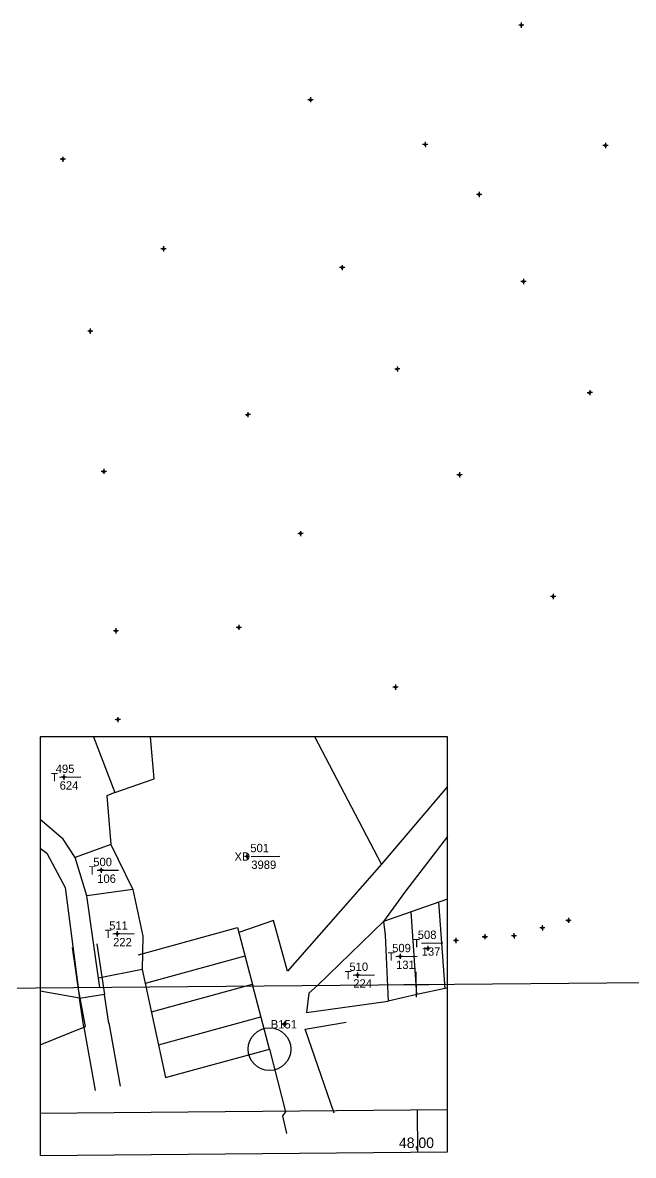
# Model space of a CAD drawing. Extents: x 551060 to 551564, y 1838957 to 1839506.
# Drawn here: x 551269.9 to 551415.6, y 1838956.9 to 1839227.2 of the extents above; entities that cross this region are included whole.
import ezdxf

# ---------------------------------------------------------------- set-up
doc = ezdxf.new("R2010")
doc.units = 0
for name, color, linetype in [('Level 10', 7, 'Continuous'), ('Level 11', 7, 'Continuous'), ('Level 12', 7, 'Continuous'), ('Level 13', 7, 'Continuous'), ('Level 30', 7, 'Continuous'), ('Level 62', 7, 'Continuous'), ('Level 63', 7, 'Continuous')]:
    doc.layers.add(name, color=color, linetype=linetype)

msp = doc.modelspace()

# ---------------------------------------------------------------- linework, layer by layer
at = {"layer": 'Level 10'}
for p, q in [((551355.51, 1839026.42), (551333.07, 1839000.89)), ((551297.54, 1839004.8), (551321.17, 1839011.26)), ((551321.17, 1839011.26), (551324.84, 1838997.35)), ((551329.78, 1839012.95), (551321.48, 1839010.09)), ((551333.07, 1839000.89), (551329.78, 1839012.95)), ((551299.23, 1838998.01), (551322.96, 1839004.5)), ((551298.42, 1839001.3), (551304.01, 1838975.47)), ((551300.62, 1838991.13), (551324.74, 1838997.73)), ((551328.8, 1838982.25), (551324.84, 1838997.35)), ((551302.32, 1838983.3), (551326.77, 1838989.99)), ((551332.09, 1838988.21), (551331.78, 1838988.21)), ((551332.4, 1838988.84), (551332.4, 1838988.53)), ((551332.41, 1838987.91), (551332.41, 1838987.59)), ((551333.03, 1838988.22), (551332.72, 1838988.22)), ((551304.01, 1838975.47), (551328.8, 1838982.25))]:
    msp.add_line(p, q, dxfattribs=at)
for points in [[(551286.78, 1839056.79), (551291.87, 1839043.52)], [(551291.87, 1839043.52), (551301.32, 1839046.79), (551300.4, 1839056.79)], [(551355.51, 1839026.42), (551339.6, 1839056.79)], [(551291.87, 1839043.52), (551290, 1839042.67), (551290.95, 1839031.06)], [(551371.24, 1839044.93), (551355.51, 1839026.42)], [(551282.46, 1839028), (551279.59, 1839032.34), (551274.06, 1839037.09)], [(551371.24, 1839033.01), (551361.28, 1839019.94), (551355.97, 1839012.75)], [(551274.06, 1839030.18), (551275.68, 1839028.99), (551280.06, 1839020.86), (551283.12, 1838996.98)], [(551290.95, 1839031.06), (551282.46, 1839028)], [(551290.95, 1839031.06), (551296.19, 1839020.38)], [(551285.25, 1839018.83), (551282.46, 1839028)], [(551296.19, 1839020.38), (551285.25, 1839018.83)], [(551296.19, 1839020.38), (551298.55, 1839009.25), (551298.42, 1839001.3)], [(551287.97, 1838999.21), (551285.25, 1839018.83)], [(551369.21, 1839017.33), (551362.6, 1839015.04)], [(551371.24, 1839018.04), (551369.21, 1839017.33)], [(551370.71, 1838996.74), (551369.21, 1839017.33)], [(551362.6, 1839015.04), (551355.97, 1839012.75)], [(551363.98, 1838995.29), (551362.6, 1839015.04)], [(551355.97, 1839012.75), (551340.29, 1838997.48)], [(551355.97, 1839012.75), (551356.37, 1839009.49), (551357.12, 1838993.74)], [(551298.42, 1839001.3), (551287.97, 1838999.21)], [(551283.12, 1838996.98), (551288.35, 1838997.03), (551287.97, 1838999.21)], [(551340.29, 1838997.48), (551338.21, 1838995.63), (551337.63, 1838991), (551357.12, 1838993.74)], [(551340.29, 1838997.48), (551338.21, 1838995.63), (551337.63, 1838991), (551357.12, 1838993.74)], [(551274.06, 1838983.32), (551284.91, 1838987.64), (551283.12, 1838996.98)], [(551363.98, 1838995.29), (551357.12, 1838993.74)], [(551370.71, 1838996.74), (551363.98, 1838995.29)], [(551371.24, 1838996.83), (551370.71, 1838996.74)], [(551344.26, 1838966.95), (551337.34, 1838987.01), (551347.09, 1838988.69)], [(551328.8, 1838982.25), (551332.65, 1838967.3), (551331.93, 1838966.35), (551332.84, 1838962.14)]]:
    msp.add_lwpolyline(points, dxfattribs=at)
for centre, radius in [((551328.8, 1838982.25), 5.1), ((551332.41, 1838988.22), 0.312), ((551332.41, 1838988.22), 0.075)]:
    msp.add_circle(centre, radius, dxfattribs=at)
at = {"layer": 'Level 11'}
for p, q in [((551388.58, 1839226.58), (551388.26, 1839226.58)), ((551388.58, 1839226.58), (551388.26, 1839226.58)), ((551388.88, 1839226.89), (551388.58, 1839226.58)), ((551388.88, 1839226.89), (551388.58, 1839226.58)), ((551388.58, 1839226.58), (551388.89, 1839226.27)), ((551388.58, 1839226.58), (551388.89, 1839226.27)), ((551388.88, 1839227.21), (551388.88, 1839226.89)), ((551388.88, 1839227.21), (551388.88, 1839226.89)), ((551389.2, 1839226.58), (551388.88, 1839226.89)), ((551389.2, 1839226.58), (551388.88, 1839226.89)), ((551388.89, 1839226.27), (551389.2, 1839226.58)), ((551388.89, 1839226.27), (551389.2, 1839226.58)), ((551388.89, 1839226.27), (551388.89, 1839225.95)), ((551388.89, 1839226.27), (551388.89, 1839225.95)), ((551389.52, 1839226.59), (551389.2, 1839226.58)), ((551389.52, 1839226.59), (551389.2, 1839226.58)), ((551338.26, 1839208.82), (551337.94, 1839208.82)), ((551338.26, 1839208.82), (551337.94, 1839208.82)), ((551338.57, 1839209.14), (551338.26, 1839208.82)), ((551338.57, 1839209.14), (551338.26, 1839208.82)), ((551338.26, 1839208.82), (551338.58, 1839208.52)), ((551338.26, 1839208.82), (551338.58, 1839208.52)), ((551338.57, 1839209.46), (551338.57, 1839209.14)), ((551338.57, 1839209.46), (551338.57, 1839209.14)), ((551338.88, 1839208.83), (551338.57, 1839209.14)), ((551338.88, 1839208.83), (551338.57, 1839209.14)), ((551338.58, 1839208.52), (551338.88, 1839208.83)), ((551338.58, 1839208.52), (551338.88, 1839208.83)), ((551338.58, 1839208.52), (551338.58, 1839208.2)), ((551338.58, 1839208.52), (551338.58, 1839208.2)), ((551339.2, 1839208.83), (551338.88, 1839208.83)), ((551339.2, 1839208.83), (551338.88, 1839208.83)), ((551365.67, 1839198.11), (551365.35, 1839198.1)), ((551365.67, 1839198.11), (551365.35, 1839198.1)), ((551365.98, 1839198.42), (551365.67, 1839198.11)), ((551365.98, 1839198.42), (551365.67, 1839198.11)), ((551365.67, 1839198.11), (551365.98, 1839197.8)), ((551365.67, 1839198.11), (551365.98, 1839197.8)), ((551365.97, 1839198.74), (551365.98, 1839198.42)), ((551365.97, 1839198.74), (551365.98, 1839198.42)), ((551366.29, 1839198.11), (551365.98, 1839198.42)), ((551366.29, 1839198.11), (551365.98, 1839198.42)), ((551365.98, 1839197.8), (551366.29, 1839198.11)), ((551365.98, 1839197.8), (551366.29, 1839198.11)), ((551365.98, 1839197.8), (551365.99, 1839197.48)), ((551365.98, 1839197.8), (551365.99, 1839197.48)), ((551366.61, 1839198.11), (551366.29, 1839198.11)), ((551366.61, 1839198.11), (551366.29, 1839198.11)), ((551408.66, 1839197.92), (551408.34, 1839197.92)), ((551408.66, 1839197.92), (551408.34, 1839197.92)), ((551408.97, 1839198.23), (551408.66, 1839197.92)), ((551408.97, 1839198.23), (551408.66, 1839197.92)), ((551408.66, 1839197.92), (551408.97, 1839197.61)), ((551408.66, 1839197.92), (551408.97, 1839197.61)), ((551408.97, 1839198.55), (551408.97, 1839198.23)), ((551408.97, 1839198.55), (551408.97, 1839198.23)), ((551409.28, 1839197.93), (551408.97, 1839198.23)), ((551409.28, 1839197.93), (551408.97, 1839198.23)), ((551408.97, 1839197.61), (551409.28, 1839197.93)), ((551408.97, 1839197.61), (551409.28, 1839197.93)), ((551408.97, 1839197.61), (551408.98, 1839197.29)), ((551408.97, 1839197.61), (551408.98, 1839197.29)), ((551409.6, 1839197.93), (551409.28, 1839197.93)), ((551409.6, 1839197.93), (551409.28, 1839197.93)), ((551279.47, 1839194.91), (551279.16, 1839194.6)), ((551279.47, 1839194.91), (551279.16, 1839194.6)), ((551279.47, 1839195.22), (551279.47, 1839194.91)), ((551279.47, 1839195.22), (551279.47, 1839194.91)), ((551279.78, 1839194.61), (551279.47, 1839194.91)), ((551279.78, 1839194.61), (551279.47, 1839194.91)), ((551279.16, 1839194.6), (551278.84, 1839194.6)), ((551279.16, 1839194.6), (551278.84, 1839194.6)), ((551279.16, 1839194.6), (551279.47, 1839194.29)), ((551279.16, 1839194.6), (551279.47, 1839194.29)), ((551279.47, 1839194.29), (551279.78, 1839194.61)), ((551279.47, 1839194.29), (551279.78, 1839194.61)), ((551279.47, 1839194.29), (551279.48, 1839193.98)), ((551279.47, 1839194.29), (551279.48, 1839193.98)), ((551280.1, 1839194.61), (551279.78, 1839194.61)), ((551280.1, 1839194.61), (551279.78, 1839194.61)), ((551378.83, 1839186.83), (551378.83, 1839186.51)), ((551378.83, 1839186.83), (551378.83, 1839186.51)), ((551378.52, 1839186.2), (551378.21, 1839186.2)), ((551378.52, 1839186.2), (551378.21, 1839186.2)), ((551378.83, 1839186.51), (551378.52, 1839186.2)), ((551378.83, 1839186.51), (551378.52, 1839186.2)), ((551378.52, 1839186.2), (551378.83, 1839185.89)), ((551378.52, 1839186.2), (551378.83, 1839185.89)), ((551379.14, 1839186.21), (551378.83, 1839186.51)), ((551379.14, 1839186.21), (551378.83, 1839186.51)), ((551378.83, 1839185.89), (551379.14, 1839186.21)), ((551378.83, 1839185.89), (551379.14, 1839186.21)), ((551378.83, 1839185.89), (551378.84, 1839185.57)), ((551378.83, 1839185.89), (551378.84, 1839185.57)), ((551379.45, 1839186.21), (551379.14, 1839186.21)), ((551379.45, 1839186.21), (551379.14, 1839186.21)), ((551303.22, 1839173.25), (551302.9, 1839173.24)), ((551303.22, 1839173.25), (551302.9, 1839173.24)), ((551303.53, 1839173.56), (551303.22, 1839173.25)), ((551303.53, 1839173.56), (551303.22, 1839173.25)), ((551303.22, 1839173.25), (551303.54, 1839172.94)), ((551303.22, 1839173.25), (551303.54, 1839172.94)), ((551303.53, 1839173.88), (551303.53, 1839173.56)), ((551303.53, 1839173.88), (551303.53, 1839173.56)), ((551303.84, 1839173.25), (551303.53, 1839173.56)), ((551303.84, 1839173.25), (551303.53, 1839173.56)), ((551303.54, 1839172.94), (551303.84, 1839173.25)), ((551303.54, 1839172.94), (551303.84, 1839173.25)), ((551304.16, 1839173.25), (551303.84, 1839173.25)), ((551304.16, 1839173.25), (551303.84, 1839173.25)), ((551303.54, 1839172.94), (551303.54, 1839172.62)), ((551303.54, 1839172.94), (551303.54, 1839172.62)), ((551345.84, 1839168.75), (551345.53, 1839168.75)), ((551345.84, 1839168.75), (551345.53, 1839168.75)), ((551346.15, 1839169.06), (551345.84, 1839168.75)), ((551346.15, 1839169.06), (551345.84, 1839168.75)), ((551345.84, 1839168.75), (551346.15, 1839168.44)), ((551345.84, 1839168.75), (551346.15, 1839168.44)), ((551346.15, 1839169.37), (551346.15, 1839169.06)), ((551346.15, 1839169.37), (551346.15, 1839169.06)), ((551346.46, 1839168.75), (551346.15, 1839169.06)), ((551346.46, 1839168.75), (551346.15, 1839169.06)), ((551346.15, 1839168.44), (551346.46, 1839168.75)), ((551346.15, 1839168.44), (551346.46, 1839168.75)), ((551346.15, 1839168.44), (551346.16, 1839168.13)), ((551346.15, 1839168.44), (551346.16, 1839168.13)), ((551346.77, 1839168.76), (551346.46, 1839168.75)), ((551346.77, 1839168.76), (551346.46, 1839168.75)), ((551389.09, 1839165.45), (551388.77, 1839165.45)), ((551389.09, 1839165.45), (551388.77, 1839165.45)), ((551389.4, 1839165.76), (551389.09, 1839165.45)), ((551389.4, 1839165.76), (551389.09, 1839165.45)), ((551389.09, 1839165.45), (551389.4, 1839165.14)), ((551389.09, 1839165.45), (551389.4, 1839165.14)), ((551389.39, 1839166.07), (551389.4, 1839165.76)), ((551389.39, 1839166.07), (551389.4, 1839165.76)), ((551389.71, 1839165.45), (551389.4, 1839165.76)), ((551389.71, 1839165.45), (551389.4, 1839165.76)), ((551389.4, 1839165.14), (551389.71, 1839165.45)), ((551389.4, 1839165.14), (551389.71, 1839165.45)), ((551389.4, 1839165.14), (551389.41, 1839164.83)), ((551389.4, 1839165.14), (551389.41, 1839164.83)), ((551390.03, 1839165.46), (551389.71, 1839165.45)), ((551390.03, 1839165.46), (551389.71, 1839165.45)), ((551285.73, 1839153.6), (551285.42, 1839153.59)), ((551285.73, 1839153.6), (551285.42, 1839153.59)), ((551286.04, 1839153.91), (551285.73, 1839153.6)), ((551286.04, 1839153.91), (551285.73, 1839153.6)), ((551285.73, 1839153.6), (551286.04, 1839153.29)), ((551285.73, 1839153.6), (551286.04, 1839153.29)), ((551286.03, 1839154.23), (551286.04, 1839153.91)), ((551286.03, 1839154.23), (551286.04, 1839153.91)), ((551286.35, 1839153.6), (551286.04, 1839153.91)), ((551286.35, 1839153.6), (551286.04, 1839153.91)), ((551286.04, 1839153.29), (551286.35, 1839153.6)), ((551286.04, 1839153.29), (551286.35, 1839153.6)), ((551286.04, 1839153.29), (551286.04, 1839152.97)), ((551286.04, 1839153.29), (551286.04, 1839152.97)), ((551286.66, 1839153.61), (551286.35, 1839153.6)), ((551286.66, 1839153.61), (551286.35, 1839153.6)), ((551359, 1839144.56), (551358.68, 1839144.56)), ((551359, 1839144.56), (551358.68, 1839144.56)), ((551359.31, 1839144.87), (551359, 1839144.56)), ((551359.31, 1839144.87), (551359, 1839144.56)), ((551359, 1839144.56), (551359.31, 1839144.25)), ((551359, 1839144.56), (551359.31, 1839144.25)), ((551359.3, 1839145.19), (551359.31, 1839144.87)), ((551359.3, 1839145.19), (551359.31, 1839144.87)), ((551359.62, 1839144.57), (551359.31, 1839144.87)), ((551359.62, 1839144.57), (551359.31, 1839144.87)), ((551359.31, 1839144.25), (551359.62, 1839144.57)), ((551359.31, 1839144.25), (551359.62, 1839144.57)), ((551359.31, 1839144.25), (551359.32, 1839143.93)), ((551359.31, 1839144.25), (551359.32, 1839143.93)), ((551359.94, 1839144.57), (551359.62, 1839144.57)), ((551359.94, 1839144.57), (551359.62, 1839144.57)), ((551404.9, 1839138.91), (551404.58, 1839138.91)), ((551404.9, 1839138.91), (551404.58, 1839138.91)), ((551405.21, 1839139.23), (551404.9, 1839138.91)), ((551405.21, 1839139.23), (551404.9, 1839138.91)), ((551404.9, 1839138.91), (551405.21, 1839138.61)), ((551404.9, 1839138.91), (551405.21, 1839138.61)), ((551405.2, 1839139.54), (551405.21, 1839139.23)), ((551405.2, 1839139.54), (551405.21, 1839139.23)), ((551405.52, 1839138.92), (551405.21, 1839139.23)), ((551405.52, 1839138.92), (551405.21, 1839139.23)), ((551405.21, 1839138.61), (551405.52, 1839138.92)), ((551405.21, 1839138.61), (551405.52, 1839138.92)), ((551405.21, 1839138.61), (551405.21, 1839138.3)), ((551405.21, 1839138.61), (551405.21, 1839138.3)), ((551405.84, 1839138.92), (551405.52, 1839138.92)), ((551405.84, 1839138.92), (551405.52, 1839138.92)), ((551323.35, 1839133.66), (551323.04, 1839133.66)), ((551323.35, 1839133.66), (551323.04, 1839133.66)), ((551323.66, 1839133.97), (551323.35, 1839133.66)), ((551323.66, 1839133.97), (551323.35, 1839133.66)), ((551323.35, 1839133.66), (551323.67, 1839133.35)), ((551323.35, 1839133.66), (551323.67, 1839133.35)), ((551323.66, 1839134.28), (551323.66, 1839133.97)), ((551323.66, 1839134.28), (551323.66, 1839133.97)), ((551323.97, 1839133.67), (551323.66, 1839133.97)), ((551323.97, 1839133.67), (551323.66, 1839133.97)), ((551323.67, 1839133.35), (551323.97, 1839133.67)), ((551323.67, 1839133.35), (551323.97, 1839133.67)), ((551323.67, 1839133.35), (551323.67, 1839133.04)), ((551323.67, 1839133.35), (551323.67, 1839133.04)), ((551324.28, 1839133.67), (551323.97, 1839133.67)), ((551324.28, 1839133.67), (551323.97, 1839133.67)), ((551288.99, 1839120.13), (551288.67, 1839120.13)), ((551288.99, 1839120.13), (551288.67, 1839120.13)), ((551289.3, 1839120.45), (551288.99, 1839120.13)), ((551289.3, 1839120.45), (551288.99, 1839120.13)), ((551288.99, 1839120.13), (551289.3, 1839119.83)), ((551288.99, 1839120.13), (551289.3, 1839119.83)), ((551289.3, 1839120.77), (551289.3, 1839120.45)), ((551289.3, 1839120.77), (551289.3, 1839120.45)), ((551289.61, 1839120.14), (551289.3, 1839120.45)), ((551289.61, 1839120.14), (551289.3, 1839120.45)), ((551289.3, 1839119.83), (551289.61, 1839120.14)), ((551289.3, 1839119.83), (551289.61, 1839120.14)), ((551289.3, 1839119.83), (551289.31, 1839119.51)), ((551289.3, 1839119.83), (551289.31, 1839119.51)), ((551289.93, 1839120.14), (551289.61, 1839120.14)), ((551289.93, 1839120.14), (551289.61, 1839120.14)), ((551373.82, 1839119.32), (551373.5, 1839119.31)), ((551373.82, 1839119.32), (551373.5, 1839119.31)), ((551374.12, 1839119.63), (551373.82, 1839119.32)), ((551374.12, 1839119.63), (551373.82, 1839119.32)), ((551373.82, 1839119.32), (551374.13, 1839119.01)), ((551373.82, 1839119.32), (551374.13, 1839119.01)), ((551374.12, 1839119.95), (551374.12, 1839119.63)), ((551374.12, 1839119.95), (551374.12, 1839119.63)), ((551374.44, 1839119.32), (551374.12, 1839119.63)), ((551374.44, 1839119.32), (551374.12, 1839119.63)), ((551374.13, 1839119.01), (551374.44, 1839119.32)), ((551374.13, 1839119.01), (551374.44, 1839119.32)), ((551374.76, 1839119.32), (551374.44, 1839119.32)), ((551374.76, 1839119.32), (551374.44, 1839119.32)), ((551374.13, 1839119.01), (551374.13, 1839118.69)), ((551374.13, 1839119.01), (551374.13, 1839118.69)), ((551336.21, 1839105.9), (551336.22, 1839105.58)), ((551336.21, 1839105.9), (551336.22, 1839105.58)), ((551335.91, 1839105.27), (551335.59, 1839105.26)), ((551335.91, 1839105.27), (551335.59, 1839105.26)), ((551336.22, 1839105.58), (551335.91, 1839105.27)), ((551336.22, 1839105.58), (551335.91, 1839105.27)), ((551335.91, 1839105.27), (551336.22, 1839104.96)), ((551335.91, 1839105.27), (551336.22, 1839104.96)), ((551336.53, 1839105.27), (551336.22, 1839105.58)), ((551336.53, 1839105.27), (551336.22, 1839105.58)), ((551336.22, 1839104.96), (551336.53, 1839105.27)), ((551336.22, 1839104.96), (551336.53, 1839105.27)), ((551336.22, 1839104.96), (551336.22, 1839104.64)), ((551336.22, 1839104.96), (551336.22, 1839104.64)), ((551336.85, 1839105.28), (551336.53, 1839105.27)), ((551336.85, 1839105.28), (551336.53, 1839105.27)), ((551396.18, 1839090.28), (551395.87, 1839090.28)), ((551396.18, 1839090.28), (551395.87, 1839090.28)), ((551396.48, 1839090.59), (551396.18, 1839090.28)), ((551396.48, 1839090.59), (551396.18, 1839090.28)), ((551396.18, 1839090.28), (551396.49, 1839089.97)), ((551396.18, 1839090.28), (551396.49, 1839089.97)), ((551396.48, 1839090.91), (551396.48, 1839090.59)), ((551396.48, 1839090.91), (551396.48, 1839090.59)), ((551396.8, 1839090.28), (551396.48, 1839090.59)), ((551396.8, 1839090.28), (551396.48, 1839090.59)), ((551396.49, 1839089.97), (551396.8, 1839090.28)), ((551396.49, 1839089.97), (551396.8, 1839090.28)), ((551396.49, 1839089.97), (551396.49, 1839089.65)), ((551396.49, 1839089.97), (551396.49, 1839089.65)), ((551397.11, 1839090.29), (551396.8, 1839090.28)), ((551397.11, 1839090.29), (551396.8, 1839090.28)), ((551291.85, 1839082.09), (551291.54, 1839082.09)), ((551291.85, 1839082.09), (551291.54, 1839082.09)), ((551292.16, 1839082.4), (551291.85, 1839082.09)), ((551292.16, 1839082.4), (551291.85, 1839082.09)), ((551291.85, 1839082.09), (551292.17, 1839081.78)), ((551291.85, 1839082.09), (551292.17, 1839081.78)), ((551292.16, 1839082.72), (551292.16, 1839082.4)), ((551292.16, 1839082.72), (551292.16, 1839082.4)), ((551292.47, 1839082.09), (551292.16, 1839082.4)), ((551292.47, 1839082.09), (551292.16, 1839082.4)), ((551292.17, 1839081.78), (551292.47, 1839082.09)), ((551292.17, 1839081.78), (551292.47, 1839082.09)), ((551292.17, 1839081.78), (551292.17, 1839081.46)), ((551292.17, 1839081.78), (551292.17, 1839081.46)), ((551292.78, 1839082.1), (551292.47, 1839082.09)), ((551292.78, 1839082.1), (551292.47, 1839082.09)), ((551321.16, 1839082.89), (551320.85, 1839082.89)), ((551321.16, 1839082.89), (551320.85, 1839082.89)), ((551321.47, 1839083.21), (551321.16, 1839082.89)), ((551321.47, 1839083.21), (551321.16, 1839082.89)), ((551321.16, 1839082.89), (551321.47, 1839082.59)), ((551321.16, 1839082.89), (551321.47, 1839082.59)), ((551321.46, 1839083.52), (551321.47, 1839083.21)), ((551321.46, 1839083.52), (551321.47, 1839083.21)), ((551321.78, 1839082.9), (551321.47, 1839083.21)), ((551321.78, 1839082.9), (551321.47, 1839083.21)), ((551321.47, 1839082.59), (551321.78, 1839082.9)), ((551321.47, 1839082.59), (551321.78, 1839082.9)), ((551321.47, 1839082.59), (551321.47, 1839082.28)), ((551321.47, 1839082.59), (551321.47, 1839082.28)), ((551322.09, 1839082.9), (551321.78, 1839082.9)), ((551322.09, 1839082.9), (551321.78, 1839082.9)), ((551358.54, 1839068.62), (551358.22, 1839068.62)), ((551358.54, 1839068.62), (551358.22, 1839068.62)), ((551358.85, 1839068.94), (551358.54, 1839068.62)), ((551358.85, 1839068.94), (551358.54, 1839068.62)), ((551358.54, 1839068.62), (551358.86, 1839068.32)), ((551358.54, 1839068.62), (551358.86, 1839068.32)), ((551358.85, 1839069.25), (551358.85, 1839068.94)), ((551358.85, 1839069.25), (551358.85, 1839068.94)), ((551359.16, 1839068.63), (551358.85, 1839068.94)), ((551359.16, 1839068.63), (551358.85, 1839068.94)), ((551358.86, 1839068.32), (551359.16, 1839068.63)), ((551358.86, 1839068.32), (551359.16, 1839068.63)), ((551358.86, 1839068.32), (551358.86, 1839068.01)), ((551358.86, 1839068.32), (551358.86, 1839068.01)), ((551359.48, 1839068.63), (551359.16, 1839068.63)), ((551359.48, 1839068.63), (551359.16, 1839068.63)), ((551292.32, 1839060.89), (551292.01, 1839060.88)), ((551292.32, 1839060.89), (551292.01, 1839060.88)), ((551292.63, 1839061.2), (551292.32, 1839060.89)), ((551292.63, 1839061.2), (551292.32, 1839060.89)), ((551292.32, 1839060.89), (551292.63, 1839060.58)), ((551292.32, 1839060.89), (551292.63, 1839060.58)), ((551292.62, 1839061.51), (551292.63, 1839061.2)), ((551292.62, 1839061.51), (551292.63, 1839061.2)), ((551292.94, 1839060.89), (551292.63, 1839061.2)), ((551292.94, 1839060.89), (551292.63, 1839061.2)), ((551292.63, 1839060.58), (551292.94, 1839060.89)), ((551292.63, 1839060.58), (551292.94, 1839060.89)), ((551292.63, 1839060.58), (551292.63, 1839060.27)), ((551292.63, 1839060.58), (551292.63, 1839060.27)), ((551293.25, 1839060.9), (551292.94, 1839060.89)), ((551293.25, 1839060.9), (551292.94, 1839060.89)), ((551279.39, 1839047.18), (551279.07, 1839047.17)), ((551279.39, 1839047.18), (551279.07, 1839047.17)), ((551279.7, 1839047.49), (551279.39, 1839047.18)), ((551279.7, 1839047.49), (551279.39, 1839047.18)), ((551279.39, 1839047.18), (551279.7, 1839046.87)), ((551279.39, 1839047.18), (551279.7, 1839046.87)), ((551279.7, 1839047.8), (551279.7, 1839047.49)), ((551279.7, 1839047.8), (551279.7, 1839047.49)), ((551280.01, 1839047.18), (551279.7, 1839047.49)), ((551280.01, 1839047.18), (551279.7, 1839047.49)), ((551279.7, 1839046.87), (551280.01, 1839047.18)), ((551279.7, 1839046.87), (551280.01, 1839047.18)), ((551279.7, 1839046.87), (551279.71, 1839046.56)), ((551279.7, 1839046.87), (551279.71, 1839046.56)), ((551280.33, 1839047.19), (551280.01, 1839047.18)), ((551280.33, 1839047.19), (551280.01, 1839047.18)), ((551323.13, 1839028.24), (551322.81, 1839028.24)), ((551323.13, 1839028.24), (551322.81, 1839028.24)), ((551323.43, 1839028.56), (551323.13, 1839028.24)), ((551323.43, 1839028.56), (551323.13, 1839028.24)), ((551323.13, 1839028.24), (551323.44, 1839027.94)), ((551323.13, 1839028.24), (551323.44, 1839027.94)), ((551323.43, 1839028.87), (551323.43, 1839028.56)), ((551323.43, 1839028.87), (551323.43, 1839028.56)), ((551323.75, 1839028.25), (551323.43, 1839028.56)), ((551323.75, 1839028.25), (551323.43, 1839028.56)), ((551323.44, 1839027.94), (551323.75, 1839028.25)), ((551323.44, 1839027.94), (551323.75, 1839028.25)), ((551323.44, 1839027.94), (551323.44, 1839027.63)), ((551323.44, 1839027.94), (551323.44, 1839027.63)), ((551324.07, 1839028.25), (551323.75, 1839028.25)), ((551324.07, 1839028.25), (551323.75, 1839028.25)), ((551288.35, 1839024.94), (551288.04, 1839024.94)), ((551288.35, 1839024.94), (551288.04, 1839024.94)), ((551288.66, 1839025.25), (551288.35, 1839024.94)), ((551288.66, 1839025.25), (551288.35, 1839024.94)), ((551288.35, 1839024.94), (551288.67, 1839024.63)), ((551288.35, 1839024.94), (551288.67, 1839024.63)), ((551288.66, 1839025.56), (551288.66, 1839025.25)), ((551288.66, 1839025.56), (551288.66, 1839025.25)), ((551288.97, 1839024.95), (551288.66, 1839025.25)), ((551288.97, 1839024.95), (551288.66, 1839025.25)), ((551288.67, 1839024.63), (551288.97, 1839024.95)), ((551288.67, 1839024.63), (551288.97, 1839024.95)), ((551288.67, 1839024.63), (551288.67, 1839024.32)), ((551288.67, 1839024.63), (551288.67, 1839024.32)), ((551289.28, 1839024.95), (551288.97, 1839024.95)), ((551289.28, 1839024.95), (551288.97, 1839024.95)), ((551393.6, 1839011.17), (551393.28, 1839011.17)), ((551393.6, 1839011.17), (551393.28, 1839011.17)), ((551393.91, 1839011.49), (551393.6, 1839011.17)), ((551393.91, 1839011.49), (551393.6, 1839011.17)), ((551393.6, 1839011.17), (551393.91, 1839010.87)), ((551393.6, 1839011.17), (551393.91, 1839010.87)), ((551393.9, 1839011.81), (551393.91, 1839011.49)), ((551393.9, 1839011.81), (551393.91, 1839011.49)), ((551394.22, 1839011.18), (551393.91, 1839011.49)), ((551394.22, 1839011.18), (551393.91, 1839011.49)), ((551393.91, 1839010.87), (551394.22, 1839011.18)), ((551393.91, 1839010.87), (551394.22, 1839011.18)), ((551394.54, 1839011.18), (551394.22, 1839011.18)), ((551394.54, 1839011.18), (551394.22, 1839011.18)), ((551399.81, 1839012.99), (551399.5, 1839012.99)), ((551399.81, 1839012.99), (551399.5, 1839012.99)), ((551400.12, 1839013.3), (551399.81, 1839012.99)), ((551400.12, 1839013.3), (551399.81, 1839012.99)), ((551399.81, 1839012.99), (551400.12, 1839012.68)), ((551399.81, 1839012.99), (551400.12, 1839012.68)), ((551400.11, 1839013.62), (551400.12, 1839013.3)), ((551400.11, 1839013.62), (551400.12, 1839013.3)), ((551400.43, 1839012.99), (551400.12, 1839013.3)), ((551400.43, 1839012.99), (551400.12, 1839013.3)), ((551400.12, 1839012.68), (551400.43, 1839012.99)), ((551400.12, 1839012.68), (551400.43, 1839012.99)), ((551400.12, 1839012.68), (551400.13, 1839012.36)), ((551400.12, 1839012.68), (551400.13, 1839012.36)), ((551400.74, 1839013), (551400.43, 1839012.99)), ((551400.74, 1839013), (551400.43, 1839012.99)), ((551292.14, 1839009.79), (551291.83, 1839009.79)), ((551292.14, 1839009.79), (551291.83, 1839009.79)), ((551292.45, 1839010.1), (551292.14, 1839009.79)), ((551292.45, 1839010.1), (551292.14, 1839009.79)), ((551292.14, 1839009.79), (551292.46, 1839009.48)), ((551292.14, 1839009.79), (551292.46, 1839009.48)), ((551292.45, 1839010.42), (551292.45, 1839010.1)), ((551292.45, 1839010.42), (551292.45, 1839010.1)), ((551292.76, 1839009.79), (551292.45, 1839010.1)), ((551292.76, 1839009.79), (551292.45, 1839010.1)), ((551292.46, 1839009.48), (551292.76, 1839009.79)), ((551292.46, 1839009.48), (551292.76, 1839009.79)), ((551292.46, 1839009.48), (551292.46, 1839009.16)), ((551292.46, 1839009.48), (551292.46, 1839009.16)), ((551293.07, 1839009.8), (551292.76, 1839009.79)), ((551293.07, 1839009.8), (551292.76, 1839009.79)), ((551373.29, 1839008.49), (551372.98, 1839008.18)), ((551373.29, 1839008.49), (551372.98, 1839008.18)), ((551373.28, 1839008.81), (551373.29, 1839008.49)), ((551373.28, 1839008.81), (551373.29, 1839008.49)), ((551373.6, 1839008.18), (551373.29, 1839008.49)), ((551373.6, 1839008.18), (551373.29, 1839008.49)), ((551379.86, 1839009.09), (551379.54, 1839009.08)), ((551379.86, 1839009.09), (551379.54, 1839009.08)), ((551380.17, 1839009.4), (551379.86, 1839009.09)), ((551380.17, 1839009.4), (551379.86, 1839009.09)), ((551379.86, 1839009.09), (551380.17, 1839008.78)), ((551379.86, 1839009.09), (551380.17, 1839008.78)), ((551380.16, 1839009.71), (551380.17, 1839009.4)), ((551380.16, 1839009.71), (551380.17, 1839009.4)), ((551380.48, 1839009.09), (551380.17, 1839009.4)), ((551380.48, 1839009.09), (551380.17, 1839009.4)), ((551380.17, 1839008.78), (551380.48, 1839009.09)), ((551380.17, 1839008.78), (551380.48, 1839009.09)), ((551380.17, 1839008.78), (551380.17, 1839008.47)), ((551380.17, 1839008.78), (551380.17, 1839008.47)), ((551380.8, 1839009.09), (551380.48, 1839009.09)), ((551380.8, 1839009.09), (551380.48, 1839009.09)), ((551386.84, 1839009.31), (551386.52, 1839009.3)), ((551386.84, 1839009.31), (551386.52, 1839009.3)), ((551387.14, 1839009.62), (551386.84, 1839009.31)), ((551387.14, 1839009.62), (551386.84, 1839009.31)), ((551386.84, 1839009.31), (551387.15, 1839009)), ((551386.84, 1839009.31), (551387.15, 1839009)), ((551387.14, 1839009.93), (551387.14, 1839009.62)), ((551387.14, 1839009.93), (551387.14, 1839009.62)), ((551387.46, 1839009.31), (551387.14, 1839009.62)), ((551387.46, 1839009.31), (551387.14, 1839009.62)), ((551387.15, 1839009), (551387.46, 1839009.31)), ((551387.15, 1839009), (551387.46, 1839009.31)), ((551387.15, 1839009), (551387.15, 1839008.69)), ((551387.15, 1839009), (551387.15, 1839008.69)), ((551387.78, 1839009.31), (551387.46, 1839009.31)), ((551387.78, 1839009.31), (551387.46, 1839009.31)), ((551393.91, 1839010.87), (551393.91, 1839010.55)), ((551393.91, 1839010.87), (551393.91, 1839010.55)), ((551366.3, 1839006.31), (551365.99, 1839006.3)), ((551366.3, 1839006.31), (551365.99, 1839006.3)), ((551366.6, 1839006.62), (551366.3, 1839006.31)), ((551366.6, 1839006.62), (551366.3, 1839006.31)), ((551366.3, 1839006.31), (551366.61, 1839006)), ((551366.3, 1839006.31), (551366.61, 1839006)), ((551366.6, 1839006.93), (551366.6, 1839006.62)), ((551366.6, 1839006.93), (551366.6, 1839006.62)), ((551366.92, 1839006.31), (551366.6, 1839006.62)), ((551366.92, 1839006.31), (551366.6, 1839006.62)), ((551366.61, 1839006), (551366.92, 1839006.31)), ((551366.61, 1839006), (551366.92, 1839006.31)), ((551366.61, 1839006), (551366.61, 1839005.69)), ((551366.61, 1839006), (551366.61, 1839005.69)), ((551367.23, 1839006.32), (551366.92, 1839006.31)), ((551367.23, 1839006.32), (551366.92, 1839006.31)), ((551372.98, 1839008.18), (551372.67, 1839008.17)), ((551372.98, 1839008.18), (551372.67, 1839008.17)), ((551372.98, 1839008.18), (551373.29, 1839007.87)), ((551372.98, 1839008.18), (551373.29, 1839007.87)), ((551373.29, 1839007.87), (551373.6, 1839008.18)), ((551373.29, 1839007.87), (551373.6, 1839008.18)), ((551373.29, 1839007.87), (551373.29, 1839007.55)), ((551373.29, 1839007.87), (551373.29, 1839007.55)), ((551373.91, 1839008.18), (551373.6, 1839008.18)), ((551373.91, 1839008.18), (551373.6, 1839008.18)), ((551359.67, 1839004.39), (551359.35, 1839004.39)), ((551359.67, 1839004.39), (551359.35, 1839004.39)), ((551359.97, 1839004.7), (551359.67, 1839004.39)), ((551359.97, 1839004.7), (551359.67, 1839004.39)), ((551359.67, 1839004.39), (551359.98, 1839004.08)), ((551359.67, 1839004.39), (551359.98, 1839004.08)), ((551359.97, 1839005.01), (551359.97, 1839004.7)), ((551359.97, 1839005.01), (551359.97, 1839004.7)), ((551360.29, 1839004.4), (551359.97, 1839004.7)), ((551360.29, 1839004.4), (551359.97, 1839004.7)), ((551359.98, 1839004.08), (551360.29, 1839004.4)), ((551359.98, 1839004.08), (551360.29, 1839004.4)), ((551359.98, 1839004.08), (551359.98, 1839003.77)), ((551359.98, 1839004.08), (551359.98, 1839003.77)), ((551360.61, 1839004.4), (551360.29, 1839004.4)), ((551360.61, 1839004.4), (551360.29, 1839004.4)), ((551349.77, 1839000.24), (551349.47, 1838999.93)), ((551349.77, 1839000.24), (551349.47, 1838999.93)), ((551349.77, 1839000.56), (551349.77, 1839000.24)), ((551349.77, 1839000.56), (551349.77, 1839000.24)), ((551350.09, 1838999.94), (551349.77, 1839000.24)), ((551350.09, 1838999.94), (551349.77, 1839000.24)), ((551349.47, 1838999.93), (551349.15, 1838999.93)), ((551349.47, 1838999.93), (551349.15, 1838999.93)), ((551349.47, 1838999.93), (551349.78, 1838999.62)), ((551349.47, 1838999.93), (551349.78, 1838999.62)), ((551349.78, 1838999.62), (551350.09, 1838999.94)), ((551349.78, 1838999.62), (551350.09, 1838999.94)), ((551349.78, 1838999.62), (551349.78, 1838999.3)), ((551349.78, 1838999.62), (551349.78, 1838999.3)), ((551350.41, 1838999.94), (551350.09, 1838999.94)), ((551350.41, 1838999.94), (551350.09, 1838999.94))]:
    msp.add_line(p, q, dxfattribs=at)
for centre in [(551388.89, 1839226.59), (551388.89, 1839226.59), (551338.58, 1839208.83), (551338.58, 1839208.83), (551365.99, 1839198.11), (551365.99, 1839198.11), (551408.98, 1839197.93), (551408.98, 1839197.93), (551279.48, 1839194.61), (551279.48, 1839194.61), (551378.84, 1839186.21), (551378.84, 1839186.21), (551303.54, 1839173.25), (551303.54, 1839173.25), (551346.16, 1839168.76), (551346.16, 1839168.76), (551389.41, 1839165.46), (551389.41, 1839165.46), (551286.04, 1839153.61), (551286.04, 1839153.61), (551359.31, 1839144.57), (551359.31, 1839144.57), (551405.21, 1839138.92), (551405.21, 1839138.92), (551323.67, 1839133.67), (551323.67, 1839133.67), (551289.31, 1839120.14), (551289.31, 1839120.14), (551374.13, 1839119.32), (551374.13, 1839119.32), (551336.22, 1839105.28), (551336.22, 1839105.28), (551396.49, 1839090.29), (551396.49, 1839090.29), (551292.17, 1839082.1), (551292.17, 1839082.1), (551321.47, 1839082.9), (551321.47, 1839082.9), (551358.86, 1839068.63), (551358.86, 1839068.63), (551292.63, 1839060.9), (551292.63, 1839060.9), (551279.71, 1839047.19), (551279.71, 1839047.19), (551323.44, 1839028.25), (551323.44, 1839028.25), (551288.67, 1839024.95), (551288.67, 1839024.95), (551393.91, 1839011.18), (551393.91, 1839011.18), (551400.13, 1839013), (551400.13, 1839013), (551292.46, 1839009.8), (551292.46, 1839009.8), (551380.17, 1839009.09), (551380.17, 1839009.09), (551387.15, 1839009.31), (551387.15, 1839009.31), (551366.61, 1839006.32), (551366.61, 1839006.32), (551373.29, 1839008.18), (551373.29, 1839008.18), (551359.98, 1839004.4), (551359.98, 1839004.4), (551349.78, 1838999.94), (551349.78, 1838999.94)]:
    msp.add_circle(centre, 0.075, dxfattribs=at)
at = {"layer": 'Level 13'}
for p, q in [((551278.7, 1839047.17), (551283.8, 1839047.22)), ((551324.44, 1839028.26), (551331.23, 1839028.32)), ((551287.66, 1839024.94), (551292.76, 1839024.98)), ((551291.45, 1839009.78), (551296.55, 1839009.83)), ((551365.09, 1839007.56), (551370.18, 1839007.6)), ((551358.98, 1839004.38), (551364.07, 1839004.43)), ((551348.78, 1838999.93), (551353.88, 1838999.97))]:
    msp.add_line(p, q, dxfattribs=at)
at = {"layer": 'Level 30'}
for p, q in [((551283.5, 1838994.41), (551274.06, 1838996.07)), ((551283.5, 1838994.41), (551289.41, 1838995.4)), ((551290.46, 1838988.37), (551289.43, 1838995.29)), ((551284.53, 1838987.49), (551283.5, 1838994.41)), ((551274.06, 1838983.32), (551284.53, 1838987.49))]:
    msp.add_line(p, q, dxfattribs=at)
for points in [[(551281.7, 1839006.51), (551283.5, 1838994.41)], [(551287.63, 1839007.39), (551289.43, 1838995.29)], [(551284.53, 1838987.49), (551287.23, 1838972.35)], [(551290.44, 1838988.54), (551293.14, 1838973.41)]]:
    msp.add_lwpolyline(points, dxfattribs=at)
at = {"layer": 'Level 62'}
for p, q in [((551363.87, 1838994.69), (551363.82, 1839000.69)), ((551360.84, 1838997.66), (551366.84, 1838997.71)), ((551364.19, 1838957.7), (551364.11, 1838967.7)), ((551274.06, 1838956.91), (551371.24, 1838957.76))]:
    msp.add_line(p, q, dxfattribs=at)
for points in [[(551371.24, 1838957.76), (551371.24, 1839056.79), (551274.06, 1839056.79), (551274.06, 1838956.91)], [(551371.24, 1838967.76), (551274.06, 1838966.91)]]:
    msp.add_lwpolyline(points, dxfattribs=at)
at = {"layer": 'Level 63'}
msp.add_lwpolyline([(551063.94, 1838995.07), (551563.78, 1838999.44)], dxfattribs=at)

# ---------------------------------------------------------------- texts
at = {"layer": 'Level 12'}
msp.add_text('B151 ', height=2, dxfattribs=at).set_placement((551329.11, 1838987.19))
at = {"layer": 'Level 13'}
for s, p in [('495', (551277.79, 1839048.16)), ('T', (551276.71, 1839046.15)), ('624', (551278.73, 1839044.17)), ('501', (551324.23, 1839029.25)), ('500', (551286.75, 1839025.93)), ('XD', (551320.45, 1839027.22)), ('3989', (551324.46, 1839025.26)), ('T', (551285.67, 1839023.92)), ('106', (551287.69, 1839021.94)), ('511', (551290.55, 1839010.77)), ('T', (551289.46, 1839008.77)), ('222', (551291.48, 1839006.78)), ('T', (551363.1, 1839006.54)), ('508', (551364.18, 1839008.55)), ('509', (551358.07, 1839005.38)), ('137', (551365.11, 1839004.56)), ('510', (551347.87, 1839000.92)), ('T', (551356.99, 1839003.37)), ('131', (551359, 1839001.38)), ('T', (551346.79, 1838998.91)), ('224', (551348.8, 1838996.93))]:
    msp.add_text(s, height=2, dxfattribs=at).set_placement(p)
at = {"layer": 'Level 62'}
msp.add_text('48,00', height=2.5, dxfattribs=at).set_placement((551359.69, 1838958.66))

doc.saveas('drawing.dxf')
